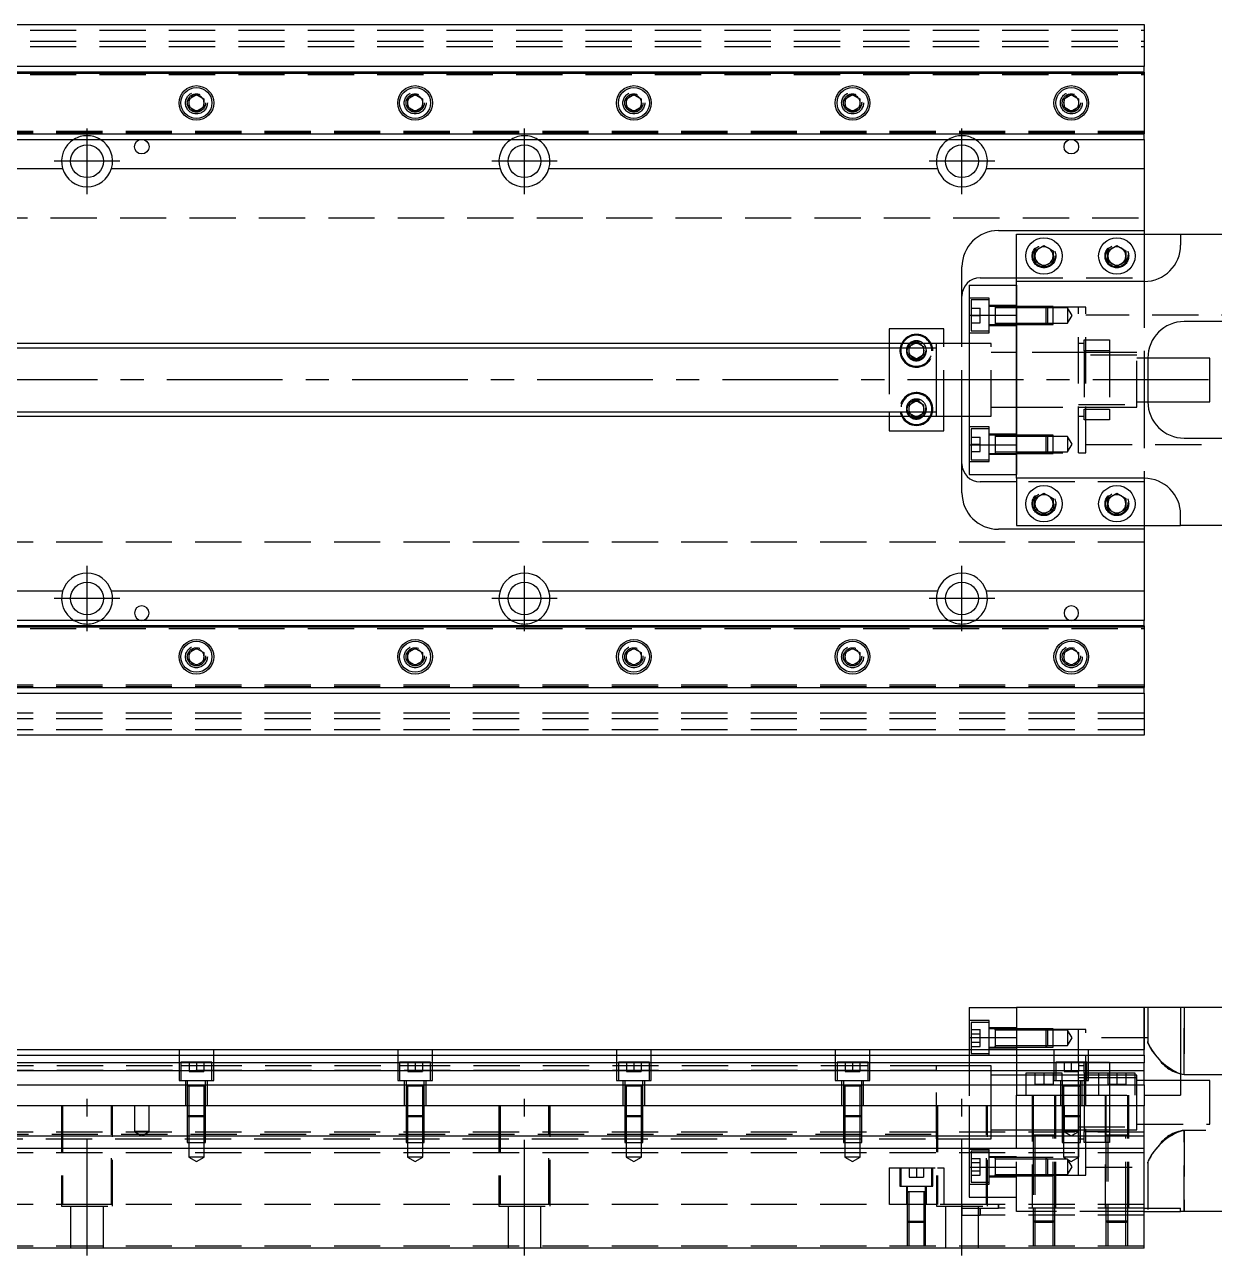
# Model space of a CAD drawing. Extents: x -20 to 1050, y -277 to 102.
# Drawn here: x 512.9 to 839.2, y -240.3 to 97.5 of the extents above; entities that cross this region are included whole.
import ezdxf

# ---------------------------------------------------------------- set-up
doc = ezdxf.new("R2010")
doc.units = 0
doc.linetypes.add('CENTER', pattern=[50.8, 31.75, -6.35, 6.35, -6.35])
doc.linetypes.add('DASHED', pattern=[19.05, 12.7, -6.35])
doc.layers.get('0').update_dxf_attribs({"linetype": 'CONTINUOUS'})
doc.layers.add('CENTER', color=1, linetype='CENTER')

msp = doc.modelspace()

# ---------------------------------------------------------------- linework, layer by layer
at = {"color": 3, "linetype": 'DASHED'}
for p, q in [((0, 96), (820, 96)), ((0, 93), (820, 93)), ((0, 91.5), (820, 91.5)), ((0, 84.2), (820, 84.2)), ((0, 83.8), (820, 83.8)), ((485, 84.204452), (820, 84.204452)), ((557.5, 76), (557.512884, 76.253488)), ((617.5, 76), (617.512884, 76.253488)), ((677.5, 76), (677.512884, 76.253488)), ((742.483582, 76.286038), (742.5, 76)), ((797.5, 76), (797.518502, 76.303588)), ((820, 68.2), (0, 68.2)), ((820, 67.8), (0, 67.8)), ((820, 67.795548), (485, 67.795548)), ((5.640312, 44.5), (820, 44.5)), ((820, 40), (820, 28)), ((789.5, 34), (789.520026, 34.346056)), ((815.477798, 34.364306), (815.5, 34)), ((785, 28), (820, 28)), ((820, 28), (820, 27)), ((785, 26), (785, 17.78342)), ((820, 27), (820, 6)), ((777.5, 22.42767), (772, 22.42767)), ((772.5, 21.92767), (772.5, 13.42767)), ((777.5, 21.92767), (772.5, 21.92767)), ((777.5, 12.92767), (777.5, 22.42767)), ((785, 20.42767), (777.5, 20.42767)), ((772.5, 19.67767), (775, 19.67767)), ((772.5, 17.67767), (775, 17.67767)), ((775, 17.67767), (775, 19.67767)), ((775, 15.67767), (775, 17.67767)), ((779.1, 20.17767), (777.5, 20.17767)), ((779.1, 20.17767), (779.095, 20.17767)), ((779.1, 20.17767), (779.1, 19.92022)), ((784.99998, 20.17767), (779.1, 20.17767)), ((779.105, 20.17767), (779.1, 20.17767)), ((779.1, 19.92022), (779.1, 15.435068)), ((784.99998, 19.77767), (779.1, 19.77767)), ((793.1, 20.17767), (785, 20.17767)), ((793.1, 20.177664), (785, 20.177664)), ((802, 20), (785, 20)), ((793.5, 19.77767), (785, 19.77767)), ((793.1, 15.17767), (793.1, 20.17767)), ((793.5, 19.77767), (793.1, 20.17767)), ((795, 20.177664), (793.10002, 20.177664)), ((793.5, 19.77767), (793.5, 15.57767)), ((795, 19.77767), (793.50002, 19.77767)), ((795, 15.177674), (795, 20.177664)), ((799, 19.77767), (795, 19.77767)), ((799, 19.77767), (799, 15.57767)), ((800.212436, 17.67767), (799, 19.77767)), ((799, 15.57767), (800.212436, 17.67767)), ((802, -20), (802, 20)), ((804, 20), (802, 20)), ((804, -20), (804, 20)), ((873, 17.75), (804, 17.75)), ((772.5, 15.67767), (775, 15.67767)), ((777.5, 15.17767), (779.1, 15.17767)), ((777.5, 14.92767), (785, 14.92767)), ((779.095, 15.17767), (779.1, 15.17767)), ((779.1, 15.57767), (784.99998, 15.57767)), ((779.1, 15.435068), (779.1, 15.17767)), ((779.1, 15.17767), (784.99998, 15.17767)), ((779.1, 15.17767), (779.105, 15.17767)), ((785, 15.57767), (793.5, 15.57767)), ((785, 15.177674), (793.1, 15.177674)), ((785, 15.17767), (793.1, 15.17767)), ((793.1, 15.17767), (793.5, 15.57767)), ((793.10002, 15.177674), (795, 15.177674)), ((793.50002, 15.57767), (795, 15.57767)), ((795, 15.57767), (799, 15.57767)), ((772, 12.92767), (777.5, 12.92767)), ((772.5, 13.42767), (777.5, 13.42767)), ((803.5, 11), (810.5, 11)), ((803.5, 8), (803.5, 11)), ((810.5, 11), (810.5, 8)), ((750, 10), (750, 8.75)), ((750, 8.75), (750, -8.75)), ((755, 8), (755.018502, 8.303588)), ((755.5, 9.1547), (756.964102, 10)), ((755.5, 8.75), (755.5, 9.1547)), ((755.5, 6.8453), (755.5, 8.75)), ((757.5, 5.690598), (755.5, 6.8453)), ((759.5, 6.8453), (757.5, 5.690598)), ((758.035898, 10), (759.5, 9.1547)), ((759.5, 9.1547), (759.5, 8.75)), ((759.5, 8.75), (759.5, 6.8453)), ((765, -10), (765, 10)), ((770, -10), (770, 10)), ((778, 10), (772, 10)), ((778, -10), (778, 10)), ((785, 7.5), (778, 7.5)), ((802.005, 7.5), (785, 7.5)), ((810.5, 7.5), (801.995, 7.5)), ((803.5, 10), (802, 10)), ((803.5, 8), (803.5, -8)), ((810.5, 8), (803.5, 8)), ((810.5, 8), (810.5, -8)), ((818, 7.5), (810.5, 7.5)), ((818, -7.5), (818, 7.5)), ((818, 6.75), (802, 6.75)), ((821, 6), (818, 6)), ((820, 6), (820, -6)), ((755.5, -6.8453), (757.5, -5.690598)), ((757.5, -5.690598), (759.5, -6.8453)), ((802, -6.75), (818, -6.75)), ((818, -6), (821, -6)), ((820, -6), (820, -27)), ((750, -8.75), (750, -10)), ((755.5, -8.75), (755.5, -6.8453)), ((755.5, -9.1547), (755.5, -8.75)), ((756.964102, -10), (755.5, -9.1547)), ((759.5, -9.1547), (758.035898, -10)), ((759.5, -6.8453), (759.5, -8.75)), ((759.5, -8.75), (759.5, -9.1547)), ((759.983582, -7.713962), (760, -8)), ((772, -10), (778, -10)), ((778, -7.5), (785, -7.5)), ((785, -7.5), (802.005, -7.5)), ((801.995, -7.5), (810.5, -7.5)), ((802, -10), (803.5, -10)), ((803.5, -8), (810.5, -8)), ((803.5, -11), (803.5, -8)), ((810.5, -7.5), (818, -7.5)), ((810.5, -8), (810.5, -11)), ((777.5, -12.92767), (772, -12.92767)), ((772.5, -13.42767), (772.5, -21.92767)), ((777.5, -13.42767), (772.5, -13.42767)), ((777.5, -22.42767), (777.5, -12.92767)), ((810.5, -11), (803.5, -11)), ((772.5, -15.67767), (775, -15.67767)), ((775, -17.67767), (775, -15.67767)), ((785, -14.92767), (777.5, -14.92767)), ((779.1, -15.17767), (777.5, -15.17767)), ((779.1, -15.17767), (779.095, -15.17767)), ((779.1, -15.17767), (779.1, -15.435118)), ((779.105, -15.17767), (779.1, -15.17767)), ((784.99998, -15.17767), (779.1, -15.17767)), ((779.1, -15.435118), (779.1, -19.920272)), ((784.99998, -15.57767), (779.1, -15.57767)), ((793.1, -15.17767), (785, -15.17767)), ((793.1, -15.177674), (785, -15.177674)), ((793.5, -15.57767), (785, -15.57767)), ((793.1, -20.17767), (793.1, -15.17767)), ((793.5, -15.57767), (793.1, -15.17767)), ((795, -15.177674), (793.10002, -15.177674)), ((793.5, -15.57767), (793.5, -19.77767)), ((795, -15.57767), (793.50002, -15.57767)), ((795, -20.177664), (795, -15.177674)), ((799, -15.57767), (795, -15.57767)), ((799, -15.57767), (799, -19.77767)), ((800.212436, -17.67767), (799, -15.57767)), ((772.5, -17.67767), (775, -17.67767)), ((772.5, -19.67767), (775, -19.67767)), ((775, -19.67767), (775, -17.67767)), ((777.5, -20.17767), (779.1, -20.17767)), ((779.095, -20.17767), (779.1, -20.17767)), ((779.1, -19.77767), (784.99998, -19.77767)), ((779.1, -19.920272), (779.1, -20.17767)), ((779.1, -20.17767), (779.105, -20.17767)), ((779.1, -20.17767), (784.99998, -20.17767)), ((785, -17.78342), (785, -26)), ((785, -19.77767), (793.5, -19.77767)), ((785, -20), (802, -20)), ((785, -20.177664), (793.1, -20.177664)), ((785, -20.17767), (793.1, -20.17767)), ((793.1, -20.17767), (793.5, -19.77767)), ((793.10002, -20.177664), (795, -20.177664)), ((793.50002, -19.77767), (795, -19.77767)), ((795, -19.77767), (799, -19.77767)), ((799, -19.77767), (800.212436, -17.67767)), ((802, -20), (804, -20)), ((804, -17.75), (873, -17.75)), ((772, -22.42767), (777.5, -22.42767)), ((772.5, -21.92767), (777.5, -21.92767)), ((777.5, -20.42767), (785, -20.42767)), ((820, -27), (820, -28)), ((820, -28), (785, -28)), ((820, -28), (820, -40)), ((789.5, -34), (789.520026, -33.653944)), ((815.477798, -33.635694), (815.5, -34)), ((820, -44.5), (5.640312, -44.5)), ((0, -67.8), (820, -67.8)), ((0, -68.2), (820, -68.2)), ((485, -67.795548), (820, -67.795548)), ((562.483582, -75.713962), (562.5, -76)), ((622.483582, -75.713962), (622.5, -76)), ((682.483582, -75.713962), (682.5, -76)), ((742.483582, -75.713962), (742.5, -76)), ((802.483582, -75.713962), (802.5, -76)), ((820, -83.8), (0, -83.8)), ((820, -84.2), (0, -84.2)), ((820, -84.204452), (485, -84.204452)), ((820, -91.5), (0, -91.5)), ((820, -93), (0, -93)), ((820, -96), (0, -96)), ((820, -172.27), (820, -183.77)), ((821, -172.27), (821, -181.564836)), ((831, -190.584786), (831, -172.27)), ((831, -172.27), (831, -190.584786)), ((777.5, -175.84233), (772, -175.84233)), ((772.5, -176.34233), (772.5, -180.59233)), ((777.5, -176.34233), (772.5, -176.34233)), ((772.5, -178.28293), (775, -178.28293)), ((775, -179.43763), (775, -178.28293)), ((777.5, -180.59233), (777.5, -175.84233)), ((785, -177.84233), (777.5, -177.84233)), ((779.1, -178.09233), (777.5, -178.09233)), ((779.1, -178.09233), (779.095, -178.09233)), ((779.1, -178.092326), (779.1, -178.49233)), ((779.1, -178.09233), (779.1, -178.34978)), ((779.1, -178.349798), (779.1, -178.09233)), ((784.99998, -178.09233), (779.1, -178.09233)), ((779.105, -178.09233), (779.1, -178.09233)), ((779.1, -178.34978), (779.1, -180.59233)), ((784.99998, -178.49233), (779.1, -178.49233)), ((793.1, -178.09233), (785, -178.09233)), ((793.100006, -178.092336), (785, -178.092336)), ((793.27767, -178.27), (785, -178.27)), ((793.5, -178.49233), (785, -178.49233)), ((793.1, -180.59233), (793.1, -178.09233)), ((793.5, -178.49233), (793.1, -178.09233)), ((795, -178.092336), (793.10002, -178.092336)), ((795, -178.27), (793.27767, -178.27)), ((793.5, -178.49233), (793.5, -182.69233)), ((795, -178.49233), (793.50002, -178.49233)), ((795, -183.092326), (795, -178.092336)), ((802, -178.27), (795, -178.27)), ((799, -178.49233), (795, -178.49233)), ((799, -178.49233), (799, -182.69233)), ((800.212436, -180.59233), (799, -178.49233)), ((802, -187.27), (802, -178.27)), ((804, -178.27), (802, -178.27)), ((804, -198.27), (804, -178.27)), ((772.5, -179.43763), (775, -179.43763)), ((772.5, -180.59233), (772.5, -183.77)), ((772.5, -181.747032), (775, -181.747032)), ((775, -181.747032), (775, -179.43763)), ((775, -182.901732), (775, -181.747032)), ((777.5, -185.34233), (777.5, -180.59233)), ((779.1, -180.450286), (779.1, -180.734376)), ((779.1, -180.59233), (779.1, -182.834932)), ((793.1, -183.09233), (793.1, -180.59233)), ((799, -182.69233), (800.212436, -180.59233)), ((821, -180.52), (804, -180.52)), ((821, -181.564836), (821.03624, -181.894956)), ((821.02814, -181.853354), (821, -181.564836)), ((821.119076, -182.200348), (821.02814, -181.853354)), ((555.25, -183.77), (555.25, -192.27)), ((564.75, -192.27), (564.75, -183.77)), ((615.25, -183.77), (615.25, -192.27)), ((624.75, -192.27), (624.75, -183.77)), ((675.25, -183.77), (675.25, -192.27)), ((684.75, -192.27), (684.75, -183.77)), ((735.25, -183.77), (735.25, -192.27)), ((744.75, -192.27), (744.75, -183.77)), ((772, -183.77), (772, -199.27)), ((772, -185.34233), (777.5, -185.34233)), ((772.5, -182.901732), (775, -182.901732)), ((772.5, -183.77), (772.5, -184.84233)), ((772.5, -184.84233), (777.5, -184.84233)), ((777.5, -183.09233), (779.105, -183.09233)), ((777.5, -183.34233), (785, -183.34233)), ((779.095, -183.09233), (784.99998, -183.09233)), ((779.1, -182.69233), (779.1, -183.092336)), ((779.1, -182.69233), (784.99998, -182.69233)), ((779.1, -183.09233), (779.1, -182.834882)), ((779.1, -183.09233), (779.1, -182.834882)), ((779.1, -182.834932), (779.1, -183.09233)), ((779.1, -182.834932), (779.1, -183.09233)), ((785, -182.69233), (793.5, -182.69233)), ((785, -183.092326), (793.100006, -183.092326)), ((785, -183.09233), (793.1, -183.09233)), ((785, -183.77), (785, -196.27)), ((793.1, -183.09233), (793.5, -182.69233)), ((793.10002, -183.092326), (795, -183.092326)), ((793.50002, -182.69233), (795, -182.69233)), ((795, -182.69233), (799, -182.69233)), ((795.25, -183.77), (795.25, -192.27)), ((804.75, -192.27), (804.75, -183.77)), ((763, -188.27), (484.5, -188.27)), ((564.25, -187.27), (555.75, -187.27)), ((555.75, -187.27), (555.75, -192.27)), ((564.25, -188.27), (555.75, -188.27)), ((558, -187.27), (558, -189.77)), ((560, -187.27), (560, -189.77)), ((562, -187.27), (562, -189.77)), ((564.25, -192.27), (564.25, -187.27)), ((624.25, -187.27), (615.75, -187.27)), ((615.75, -187.27), (615.75, -192.27)), ((624.25, -188.27), (615.75, -188.27)), ((618, -187.27), (618, -189.77)), ((620, -187.27), (620, -189.77)), ((622, -187.27), (622, -189.77)), ((624.25, -192.27), (624.25, -187.27)), ((684.25, -187.27), (675.75, -187.27)), ((675.75, -187.27), (675.75, -192.27)), ((684.25, -188.27), (675.75, -188.27)), ((678, -187.27), (678, -189.77)), ((680, -187.27), (680, -189.77)), ((682, -187.27), (682, -189.77)), ((684.25, -192.27), (684.25, -187.27)), ((744.25, -187.27), (735.75, -187.27)), ((735.75, -187.27), (735.75, -192.27)), ((744.25, -188.27), (735.75, -188.27)), ((738, -187.27), (738, -189.77)), ((740, -187.27), (740, -189.77)), ((742, -187.27), (742, -189.77)), ((744.25, -192.27), (744.25, -187.27)), ((763, -188.27), (762.995, -188.27)), ((763, -188.270502), (763, -188.27)), ((772, -188.27), (763, -188.27)), ((763.005, -188.27), (763, -188.27)), ((763, -208.27), (763, -188.270502)), ((778, -188.27), (772, -188.27)), ((778, -198.27), (778, -188.27)), ((778, -198.27), (778, -188.27)), ((804.25, -187.27), (795.75, -187.27)), ((795.75, -187.27), (795.75, -192.27)), ((798, -187.27), (798, -189.77)), ((800, -187.27), (800, -189.77)), ((802, -187.27), (802, -189.77)), ((803.5, -188.27), (802, -188.27)), ((803.5, -190.27), (803.5, -187.27)), ((804.25, -187.27), (810.5, -187.27)), ((804.25, -192.27), (804.25, -187.27)), ((810.5, -187.27), (810.5, -190.27)), ((763, -189.52), (25, -189.52)), ((555.25, -192.27), (564.75, -192.27)), ((557, -192.27), (557, -199.27)), ((557.5, -192.27), (557.5, -193.87)), ((558, -189.77), (560, -189.77)), ((560, -189.77), (562, -189.77)), ((562.5, -193.87), (562.5, -192.27)), ((563, -199.27), (563, -192.27)), ((615.25, -192.27), (624.75, -192.27)), ((617, -192.27), (617, -199.27)), ((617.5, -192.27), (617.5, -193.87)), ((618, -189.77), (620, -189.77)), ((620, -189.77), (622, -189.77)), ((622.5, -193.87), (622.5, -192.27)), ((623, -199.27), (623, -192.27)), ((675.25, -192.27), (684.75, -192.27)), ((677, -192.27), (677, -199.27)), ((677.5, -192.27), (677.5, -193.87)), ((678, -189.77), (680, -189.77)), ((680, -189.77), (682, -189.77)), ((682.5, -193.87), (682.5, -192.27)), ((683, -199.27), (683, -192.27)), ((735.25, -192.27), (744.75, -192.27)), ((737, -192.27), (737, -199.27)), ((737.5, -192.27), (737.5, -193.87)), ((738, -189.77), (740, -189.77)), ((740, -189.77), (742, -189.77)), ((742.5, -193.87), (742.5, -192.27)), ((743, -199.27), (743, -192.27)), ((785, -190.77), (778, -190.77)), ((787.5, -190.77), (785, -190.77)), ((795.75, -190.27), (787.5, -190.27)), ((787.5, -190.27), (787.5, -196.27)), ((795.75, -190.77), (787.5, -190.77)), ((790, -190.27), (790, -193.27)), ((792.5, -190.27), (792.5, -193.27)), ((795, -190.27), (795, -193.27)), ((795.25, -192.27), (804.75, -192.27)), ((797.5, -190.27), (795.75, -190.27)), ((797.5, -190.77), (795.75, -190.77)), ((797, -192.27), (797, -199.27)), ((797.5, -192.27), (797.5, -190.27)), ((802, -190.77), (797.5, -190.77)), ((797.5, -192.27), (797.5, -193.87)), ((798, -189.77), (800, -189.77)), ((800, -189.77), (802, -189.77)), ((802, -190.77), (801.995, -190.77)), ((802, -192.27), (802, -189.77)), ((802.005, -190.77), (802, -190.77)), ((803.5, -190.77), (802, -190.77)), ((803.5, -191.52), (802, -191.52)), ((802, -193.868864), (802, -192.27)), ((802.5, -193.87), (802.5, -192.27)), ((803, -199.27), (803, -192.27)), ((803.5, -190.27), (803.5, -192.27)), ((804.25, -190.27), (803.5, -190.27)), ((804.25, -190.77), (803.5, -190.77)), ((804.25, -191.52), (803.5, -191.52)), ((803.5, -192.27), (803.5, -196.27)), ((807.5, -190.27), (804.25, -190.27)), ((807.5, -190.77), (804.25, -190.77)), ((807.5, -191.52), (804.25, -191.52)), ((817.5, -190.27), (807.5, -190.27)), ((807.5, -190.27), (807.5, -196.27)), ((810.5, -190.77), (807.5, -190.77)), ((810.5, -191.52), (807.5, -191.52)), ((810, -190.27), (810, -193.27)), ((810.5, -190.27), (810.5, -196.27)), ((817.5, -190.77), (810.5, -190.77)), ((817.5, -191.52), (810.5, -191.52)), ((812.5, -190.27), (812.5, -193.27)), ((815, -190.27), (815, -193.27)), ((817.5, -196.27), (817.5, -190.27)), ((818, -190.77), (817.5, -190.77)), ((818, -191.52), (817.5, -191.52)), ((818, -196.27), (818, -190.77)), ((820, -192.27), (818, -192.27)), ((830, -192.27), (820, -192.27)), ((829.999944, -190.481278), (831, -190.584786)), ((838, -192.27), (830, -192.27)), ((831, -190.584786), (856, -190.584786)), ((838, -198.27), (838, -192.27)), ((557.5, -193.865), (557.5, -193.87)), ((557.757468, -193.87), (557.5, -193.87)), ((557.5, -193.87), (557.5, -199.26998)), ((557.5, -193.87), (557.5, -193.875)), ((562.242552, -193.87), (557.757468, -193.87)), ((557.9, -193.87), (557.9, -199.26998)), ((562.1, -199.26998), (562.1, -193.87)), ((562.5, -193.87), (562.242552, -193.87)), ((562.5, -193.87), (562.5, -193.865)), ((562.5, -199.26998), (562.5, -193.87)), ((562.5, -193.875), (562.5, -193.87)), ((617.5, -193.865), (617.5, -193.87)), ((617.757468, -193.87), (617.5, -193.87)), ((617.5, -193.87), (617.5, -199.26998)), ((617.5, -193.87), (617.5, -193.875)), ((622.242552, -193.87), (617.757468, -193.87)), ((617.9, -193.87), (617.9, -199.26998)), ((622.1, -199.26998), (622.1, -193.87)), ((622.5, -193.87), (622.242552, -193.87)), ((622.5, -193.87), (622.5, -193.865)), ((622.5, -199.26998), (622.5, -193.87)), ((622.5, -193.875), (622.5, -193.87)), ((677.5, -193.865), (677.5, -193.87)), ((677.757468, -193.87), (677.5, -193.87)), ((677.5, -193.87), (677.5, -199.26998)), ((677.5, -193.87), (677.5, -193.875)), ((682.242552, -193.87), (677.757468, -193.87)), ((677.9, -193.87), (677.9, -199.26998)), ((682.1, -199.26998), (682.1, -193.87)), ((682.5, -193.87), (682.242552, -193.87)), ((682.5, -193.87), (682.5, -193.865)), ((682.5, -199.26998), (682.5, -193.87)), ((682.5, -193.875), (682.5, -193.87)), ((737.5, -193.865), (737.5, -193.87)), ((737.757468, -193.87), (737.5, -193.87)), ((737.5, -193.87), (737.5, -199.26998)), ((737.5, -193.87), (737.5, -193.875)), ((742.242552, -193.87), (737.757468, -193.87)), ((737.9, -193.87), (737.9, -199.26998)), ((742.1, -199.26998), (742.1, -193.87)), ((742.5, -193.87), (742.242552, -193.87)), ((742.5, -193.87), (742.5, -193.865)), ((742.5, -199.26998), (742.5, -193.87)), ((742.5, -193.875), (742.5, -193.87)), ((790, -193.27), (792.5, -193.27)), ((792.5, -193.27), (795, -193.27)), ((797.5, -193.865), (797.5, -193.87)), ((797.5, -193.87), (797.757448, -193.87)), ((797.757468, -193.87), (797.5, -193.87)), ((797.5, -193.87), (797.5, -199.26998)), ((797.5, -193.87), (797.5, -193.875)), ((802.242552, -193.87), (797.757468, -193.87)), ((797.9, -193.87), (797.9, -199.26998)), ((802, -196.27), (802, -193.868864)), ((802.1, -199.26998), (802.1, -193.87)), ((802.5, -193.87), (802.242552, -193.87)), ((802.242602, -193.87), (802.5, -193.87)), ((802.5, -193.87), (802.5, -193.865)), ((802.5, -199.26998), (802.5, -193.87)), ((802.5, -193.875), (802.5, -193.87)), ((810, -193.27), (812.5, -193.27)), ((812.5, -193.27), (815, -193.27)), ((523, -199.27), (523, -226.77)), ((523.291796, -199.27), (523.291796, -226.27)), ((536.708204, -226.27), (536.708204, -199.27)), ((537, -226.77), (537, -199.27)), ((543, -199.27), (543, -206.27)), ((547, -206.27), (547, -199.27)), ((557.5, -199.27), (557.5, -201.87)), ((557.500006, -199.27), (557.500006, -201.870006)), ((557.9, -199.27), (557.9, -202.27)), ((562.1, -202.27), (562.1, -199.27)), ((562.499994, -201.870006), (562.499994, -199.27)), ((562.5, -201.87), (562.5, -199.27)), ((617.5, -199.27), (617.5, -201.87)), ((617.500006, -199.27), (617.500006, -201.870006)), ((617.9, -199.27), (617.9, -202.27)), ((622.1, -202.27), (622.1, -199.27)), ((622.499994, -201.870006), (622.499994, -199.27)), ((622.5, -201.87), (622.5, -199.27)), ((643, -199.27), (643, -226.77)), ((643.291796, -199.27), (643.291796, -226.27)), ((656.708204, -226.27), (656.708204, -199.27)), ((657, -226.77), (657, -199.27)), ((677.5, -199.27), (677.5, -201.87)), ((677.500006, -199.27), (677.500006, -201.870006)), ((677.9, -199.27), (677.9, -202.27)), ((682.1, -202.27), (682.1, -199.27)), ((682.499994, -201.870006), (682.499994, -199.27)), ((682.5, -201.87), (682.5, -199.27)), ((737.5, -199.27), (737.5, -201.87)), ((737.500006, -199.27), (737.500006, -201.870006)), ((737.9, -199.27), (737.9, -202.27)), ((742.1, -202.27), (742.1, -199.27)), ((742.499994, -201.870006), (742.499994, -199.27)), ((742.5, -201.87), (742.5, -199.27)), ((763, -199.27), (763, -226.77)), ((763.291796, -199.27), (763.291796, -226.27)), ((772, -199.27), (772, -207.57)), ((776.708204, -226.27), (776.708204, -199.27)), ((777, -226.77), (777, -199.27)), ((778, -208.27), (778, -198.27)), ((778, -208.27), (778, -198.27)), ((785, -199.27), (785, -196.27)), ((785, -196.27), (797.5, -196.27)), ((785, -207.57), (785, -199.27)), ((789.25, -196.27), (789.25, -227.27)), ((789.5, -196.27), (789.5, -199.27)), ((789.5, -199.27), (789.5, -207.27)), ((795.5, -207.275), (795.5, -196.27)), ((795.75, -227.27), (795.75, -196.27)), ((797.5, -196.27), (797.9, -196.27)), ((797.5, -199.27), (797.5, -201.87)), ((797.500006, -199.27), (797.500006, -201.870006)), ((797.9, -196.27), (802.1, -196.27)), ((797.9, -199.27), (797.9, -202.27)), ((798, -199.27), (798, -206.27)), ((802, -198.27), (802, -196.27)), ((802, -199.27), (802, -198.27)), ((802, -206.27), (802, -199.27)), ((802.1, -196.27), (802.5, -196.27)), ((802.1, -202.27), (802.1, -199.27)), ((802.499994, -201.870006), (802.499994, -199.27)), ((802.5, -196.27), (820, -196.27)), ((802.5, -201.87), (802.5, -199.27)), ((803.5, -196.27), (803.5, -206.27)), ((804, -218.27), (804, -198.27)), ((809.25, -196.27), (809.25, -227.27)), ((809.5, -196.27), (809.5, -207.275)), ((810.5, -196.27), (810.5, -206.27)), ((815.5, -207.275), (815.5, -196.27)), ((815.75, -227.27), (815.75, -196.27)), ((818, -198.27), (818, -196.27)), ((818, -205.77), (818, -198.27)), ((838, -204.27), (838, -198.27)), ((557.5, -201.87), (562.5, -201.87)), ((557.5, -201.87), (557.9, -202.27)), ((557.500006, -201.87002), (557.500006, -207.57)), ((562.1, -202.27), (557.9, -202.27)), ((557.9, -202.27002), (557.9, -209.27)), ((562.1, -202.27), (562.5, -201.87)), ((562.1, -209.27), (562.1, -202.27002)), ((562.499994, -207.57), (562.499994, -201.87002)), ((617.5, -201.87), (622.5, -201.87)), ((617.5, -201.87), (617.9, -202.27)), ((617.500006, -201.87002), (617.500006, -207.57)), ((622.1, -202.27), (617.9, -202.27)), ((617.9, -202.27002), (617.9, -209.27)), ((622.1, -202.27), (622.5, -201.87)), ((622.1, -209.27), (622.1, -202.27002)), ((622.499994, -207.57), (622.499994, -201.87002)), ((677.5, -201.87), (682.5, -201.87)), ((677.5, -201.87), (677.9, -202.27)), ((677.500006, -201.87002), (677.500006, -207.57)), ((682.1, -202.27), (677.9, -202.27)), ((677.9, -202.27002), (677.9, -209.27)), ((682.1, -202.27), (682.5, -201.87)), ((682.1, -209.27), (682.1, -202.27002)), ((682.499994, -207.57), (682.499994, -201.87002)), ((737.5, -201.87), (742.5, -201.87)), ((737.5, -201.87), (737.9, -202.27)), ((737.500006, -201.87002), (737.500006, -207.57)), ((742.1, -202.27), (737.9, -202.27)), ((737.9, -202.27002), (737.9, -209.27)), ((742.1, -202.27), (742.5, -201.87)), ((742.1, -209.27), (742.1, -202.27002)), ((742.499994, -207.57), (742.499994, -201.87002)), ((797.5, -201.87), (802.5, -201.87)), ((797.5, -201.87), (797.9, -202.27)), ((797.500006, -201.87002), (797.500006, -207.57)), ((802.1, -202.27), (797.9, -202.27)), ((797.9, -202.27002), (797.9, -209.27)), ((802.1, -202.27), (802.5, -201.87)), ((802.1, -209.27), (802.1, -202.27002)), ((802.499994, -207.57), (802.499994, -201.87002)), ((778, -205.77), (785, -205.77)), ((785, -205.77), (789.5, -205.77)), ((789.5, -205.77), (802.005, -205.77)), ((801.995, -205.77), (810.5, -205.77)), ((802, -205.02), (818, -205.02)), ((802.005, -205.77), (810.5, -205.77)), ((810.5, -205.77), (818, -205.77)), ((818, -204.27), (838, -204.27)), ((830.616488, -205.970578), (831, -205.955214)), ((856, -205.955214), (831, -205.955214)), ((831, -228.27), (831, -205.955214)), ((831, -205.955214), (831, -228.27)), ((820, -206.42), (0, -206.42)), ((25, -207.02), (763, -207.02)), ((442.499994, -208.27), (763.005, -208.27)), ((547, -206.27), (543, -206.27)), ((543, -206.27), (545, -207.4247)), ((545, -207.4247), (547, -206.27)), ((557.500006, -207.57), (557.500006, -209.27)), ((557.500006, -208.27), (562.499994, -208.27)), ((557.500006, -209.27), (562.499994, -209.27)), ((557.9, -209.27), (557.9, -213.27)), ((562.1, -213.27), (562.1, -209.27)), ((562.499994, -209.27), (562.499994, -207.57)), ((617.500006, -207.57), (617.500006, -209.27)), ((617.500006, -208.27), (622.499994, -208.27)), ((617.500006, -209.27), (622.499994, -209.27)), ((617.9, -209.27), (617.9, -213.27)), ((622.1, -213.27), (622.1, -209.27)), ((622.499994, -209.27), (622.499994, -207.57)), ((677.500006, -207.57), (677.500006, -209.27)), ((677.500006, -208.27), (682.499994, -208.27)), ((677.500006, -209.27), (682.499994, -209.27)), ((677.9, -209.27), (677.9, -213.27)), ((682.1, -213.27), (682.1, -209.27)), ((682.499994, -209.27), (682.499994, -207.57)), ((737.500006, -207.57), (737.500006, -209.27)), ((737.500006, -208.27), (742.499994, -208.27)), ((737.500006, -209.27), (742.499994, -209.27)), ((737.9, -209.27), (737.9, -213.27)), ((742.1, -213.27), (742.1, -209.27)), ((742.499994, -209.27), (742.499994, -207.57)), ((762.995, -208.27), (763.291796, -208.27)), ((763.291796, -208.27), (772, -208.27)), ((772, -207.57), (772, -210.97)), ((772, -208.27), (778, -208.27)), ((785, -210.97), (785, -207.57)), ((789.5, -207.265), (789.5, -207.27)), ((789.849602, -207.27), (789.5, -207.27)), ((789.5, -207.27), (789.5, -207.57)), ((789.5, -207.27), (789.5, -207.275)), ((789.5, -207.57), (789.5, -210.97)), ((795.15035, -207.27), (789.849602, -207.27)), ((790, -207.27), (790, -207.57)), ((790, -207.57), (790, -210.97)), ((795, -227.26998), (795, -207.27)), ((795.5, -207.27), (795.15035, -207.27)), ((795.5, -227.26998), (795.5, -207.265)), ((797.500006, -207.57), (797.500006, -209.27)), ((797.500006, -209.27), (802.499994, -209.27)), ((797.9, -209.27), (797.9, -213.27)), ((802, -206.27), (798, -206.27)), ((798, -206.27), (800, -207.4247)), ((800, -207.4247), (802, -206.27)), ((802, -218.27), (802, -206.27)), ((802, -208.27), (803.5, -208.27)), ((802.1, -213.27), (802.1, -209.27)), ((802.499994, -209.27), (802.499994, -207.57)), ((803.5, -206.27), (810.5, -206.27)), ((803.5, -209.27), (803.5, -206.27)), ((810.5, -209.27), (803.5, -209.27)), ((809.5, -207.265), (809.5, -227.26998)), ((809.5, -207.27), (809.84965, -207.27)), ((809.849602, -207.27), (809.5, -207.27)), ((815.15035, -207.27), (809.849602, -207.27)), ((810, -207.27), (810, -227.26998)), ((810.5, -206.27), (810.5, -209.27)), ((815, -227.26998), (815, -207.27)), ((815.150204, -207.27), (815.5, -207.27)), ((815.5, -207.27), (815.15035, -207.27)), ((815.5, -227.26998), (815.5, -207.265)), ((820, -212.12), (0, -212.12)), ((772, -210.97), (772, -216.05342)), ((777.5, -211.19767), (772, -211.19767)), ((772.5, -211.69767), (772.5, -215.94767)), ((777.5, -211.69767), (772.5, -211.69767)), ((777.5, -215.94767), (777.5, -211.19767)), ((785, -227.27), (785, -210.97)), ((789.5, -210.97), (789.5, -227.26998)), ((790, -210.97), (790, -227.26998)), ((562.1, -213.27), (557.9, -213.27)), ((557.9, -213.27), (560, -214.482436)), ((560, -214.482436), (562.1, -213.27)), ((622.1, -213.27), (617.9, -213.27)), ((617.9, -213.27), (620, -214.482436)), ((620, -214.482436), (622.1, -213.27)), ((682.1, -213.27), (677.9, -213.27)), ((677.9, -213.27), (680, -214.482436)), ((680, -214.482436), (682.1, -213.27)), ((742.1, -213.27), (737.9, -213.27)), ((737.9, -213.27), (740, -214.482436)), ((740, -214.482436), (742.1, -213.27)), ((772, -216.05342), (772, -224.27)), ((772, -216.05342), (776.708204, -216.05342)), ((772.5, -213.638268), (775, -213.638268)), ((772.5, -214.792968), (775, -214.792968)), ((772.5, -215.94767), (772.5, -220.19767)), ((775, -214.792968), (775, -213.638268)), ((775, -217.10237), (775, -214.792968)), ((776.708204, -216.05342), (785, -216.05342)), ((785, -213.19767), (777.5, -213.19767)), ((779.105, -213.44767), (777.5, -213.44767)), ((777.5, -220.69767), (777.5, -215.94767)), ((784.99998, -213.44767), (779.095, -213.44767)), ((779.1, -213.447664), (779.1, -213.448522)), ((779.1, -213.44767), (779.1, -213.705118)), ((779.1, -213.705136), (779.1, -213.44767)), ((779.1, -213.705118), (779.1, -215.94767)), ((784.99998, -213.84767), (779.1, -213.84767)), ((779.1, -215.797638), (779.1, -216.07851)), ((779.1, -215.94767), (779.1, -217.714664)), ((789.5, -213.44767), (785, -213.44767)), ((789.5, -213.447674), (785, -213.447674)), ((789.5, -213.84767), (785, -213.84767)), ((790, -213.44767), (789.5, -213.44767)), ((790, -213.447674), (789.5, -213.447674)), ((790, -213.84767), (789.5, -213.84767)), ((793.1, -213.44767), (790, -213.44767)), ((793.100006, -213.447674), (790, -213.447674)), ((793.5, -213.84767), (790, -213.84767)), ((793.1, -215.94767), (793.1, -213.44767)), ((793.5, -213.84767), (793.1, -213.44767)), ((793.1, -218.44767), (793.1, -215.94767)), ((795, -213.447674), (793.10002, -213.447674)), ((793.5, -213.84767), (793.5, -215.94767)), ((793.5, -215.94767), (793.5, -218.04767)), ((795, -213.84767), (793.50002, -213.84767)), ((799, -213.84767), (795, -213.84767)), ((802.1, -213.27), (797.9, -213.27)), ((797.9, -213.27), (800, -214.482436)), ((799, -213.84767), (799, -218.04767)), ((800.212436, -215.94767), (799, -213.84767)), ((799, -218.04767), (800.212436, -215.94767)), ((800, -214.482436), (802.1, -213.27)), ((804, -216.02), (821, -216.02)), ((821, -214.975164), (821.03624, -214.645044)), ((821.02814, -214.686646), (821, -214.975164)), ((821, -214.975164), (821, -228.27)), ((821.119076, -214.339652), (821.02814, -214.686646)), ((750, -216.27), (750, -226.27)), ((750, -216.27), (763.291796, -216.27)), ((753, -216.27), (753, -221.27)), ((753.25, -216.27), (753.25, -221.27)), ((755.5, -216.27), (755.5, -218.77)), ((755.5, -218.77), (757.5, -218.77)), ((757.5, -216.27), (757.5, -218.77)), ((757.5, -218.77), (759.5, -218.77)), ((759.5, -216.27), (759.5, -218.77)), ((761.75, -221.27), (761.75, -216.27)), ((762, -221.27), (762, -216.27)), ((763.291796, -216.27), (765, -216.27)), ((765, -216.27), (765, -226.27)), ((772.5, -217.10237), (775, -217.10237)), ((772.5, -218.25707), (775, -218.25707)), ((775, -218.25707), (775, -217.10237)), ((777.5, -218.44767), (779.105, -218.44767)), ((777.5, -218.69767), (785, -218.69767)), ((779.095, -218.44767), (784.99998, -218.44767)), ((779.1, -217.714664), (779.1, -218.190272)), ((779.1, -217.714666), (779.1, -218.447674)), ((779.1, -218.04767), (784.99998, -218.04767)), ((779.1, -218.44767), (779.1, -218.19022)), ((779.1, -218.190272), (779.1, -218.44767)), ((785, -218.04767), (789.5, -218.04767)), ((785, -218.27), (789.5, -218.27)), ((785, -218.447664), (789.5, -218.447664)), ((785, -218.44767), (789.5, -218.44767)), ((789.5, -218.04767), (790, -218.04767)), ((789.5, -218.27), (790, -218.27)), ((789.5, -218.447664), (790, -218.447664)), ((789.5, -218.44767), (790, -218.44767)), ((790, -218.04767), (793.5, -218.04767)), ((790, -218.27), (793.27767, -218.27)), ((790, -218.447664), (793.100006, -218.447664)), ((790, -218.44767), (793.1, -218.44767)), ((793.1, -218.44767), (793.5, -218.04767)), ((793.10002, -218.447664), (795, -218.447664)), ((793.27767, -218.27), (802, -218.27)), ((793.50002, -218.04767), (795, -218.04767)), ((795, -218.04767), (799, -218.04767)), ((802, -218.27), (804, -218.27)), ((753, -221.27), (762, -221.27)), ((754.75, -221.27), (754.75, -226.27)), ((755, -221.27), (755, -222.875)), ((755, -222.865), (755, -226.26998)), ((755, -222.87), (755.257448, -222.87)), ((755.257468, -222.87), (755, -222.87)), ((759.742552, -222.87), (755.257468, -222.87)), ((755.4, -222.87), (755.4, -226.26998)), ((759.6, -226.26998), (759.6, -222.87)), ((760, -222.87), (759.742552, -222.87)), ((759.742602, -222.87), (760, -222.87)), ((760, -222.875), (760, -221.27)), ((760, -226.26998), (760, -222.865)), ((760.25, -226.27), (760.25, -221.27)), ((772, -220.69767), (777.5, -220.69767)), ((772.5, -220.19767), (777.5, -220.19767)), ((820, -226.27), (0, -226.27)), ((536.708204, -226.27), (523.291796, -226.27)), ((656.708204, -226.27), (643.291796, -226.27)), ((755, -226.27), (755, -230.87)), ((755.000006, -226.27), (755.000006, -230.870006)), ((755.4, -226.27), (755.4, -231.27)), ((759.6, -231.27), (759.6, -226.27)), ((759.999994, -230.870006), (759.999994, -226.27)), ((760, -230.87), (760, -226.27)), ((776.708204, -226.27), (763.291796, -226.27)), ((770, -226.27), (770, -227.27)), ((772, -224.27), (785, -224.27)), ((780, -227.27), (780, -226.27)), ((780, -226.27), (780, -227.27)), ((523, -226.77), (537, -226.77)), ((525.5, -226.77), (525.5, -238.27)), ((534.5, -238.27), (534.5, -226.77)), ((643, -226.77), (657, -226.77)), ((645.5, -226.77), (645.5, -238.27)), ((654.5, -238.27), (654.5, -226.77)), ((763, -226.77), (777, -226.77)), ((765.5, -226.77), (765.5, -238.27)), ((770, -227.27), (780, -227.27)), ((770, -227.27), (770, -229.27)), ((770, -229.27), (775, -229.27)), ((774.5, -238.27), (774.5, -226.77)), ((775, -229.27), (775, -227.27)), ((775, -227.27), (775, -229.27)), ((820, -229.27), (775, -229.27)), ((820, -227.27), (780, -227.27)), ((785, -228.27), (785, -227.27)), ((815, -228.27), (785, -228.27)), ((789.5, -227.27), (789.5, -230.77)), ((789.500006, -227.27), (789.500006, -230.770006)), ((790, -227.27), (790, -231.27)), ((795, -231.27), (795, -227.27)), ((795.499994, -230.770006), (795.499994, -227.27)), ((795.5, -230.77), (795.5, -227.27)), ((809.5, -227.27), (809.5, -230.77)), ((809.500006, -227.27), (809.500006, -230.770006)), ((810, -227.27), (810, -231.27)), ((815, -231.27), (815, -227.27)), ((815.5, -228.27), (815, -228.27)), ((815.499994, -230.770006), (815.499994, -227.27)), ((815.5, -230.77), (815.5, -227.27)), ((820, -228.27), (815.5, -228.27)), ((755, -230.87), (760, -230.87)), ((755, -230.87), (755.4, -231.27)), ((755.000006, -230.87002), (755.000006, -237.77)), ((759.6, -231.27), (755.4, -231.27)), ((755.4, -231.27002), (755.4, -237.77)), ((759.6, -231.27), (760, -230.87)), ((759.6, -237.77), (759.6, -231.27002)), ((759.999994, -237.77), (759.999994, -230.87002)), ((789.5, -230.77), (795.5, -230.77)), ((789.5, -230.77), (790, -231.27)), ((789.500006, -230.77002), (789.500006, -237.77)), ((795, -231.27), (790, -231.27)), ((790, -231.27002), (790, -237.77)), ((795, -231.27), (795.5, -230.77)), ((795, -237.77), (795, -231.27002)), ((795.499994, -237.77), (795.499994, -230.77002)), ((809.5, -230.77), (815.5, -230.77)), ((809.5, -230.77), (810, -231.27)), ((809.500006, -230.77002), (809.500006, -237.77)), ((815, -231.27), (810, -231.27)), ((810, -231.27002), (810, -237.77)), ((815, -231.27), (815.5, -230.77)), ((815, -237.77), (815, -231.27002)), ((815.499994, -237.77), (815.499994, -230.77002)), ((820, -237.77), (6.499992, -237.77))]:
    msp.add_line(p, q, dxfattribs=at)
at = {"color": 7, "linetype": 'CONTINUOUS'}
for p, q in [((485, 97.5), (820, 97.5)), ((820, 97.5), (820, 86)), ((820, 86), (485, 86)), ((820, 84.460392), (485, 84.460392)), ((820, 84.460392), (820, 86)), ((820, 84.460392), (820, 67.539608)), ((558, 77.1547), (560, 78.309402)), ((560, 78.309402), (562, 77.1547)), ((618, 77.1547), (620, 78.309402)), ((620, 78.309402), (622, 77.1547)), ((678, 77.1547), (680, 78.309402)), ((680, 78.309402), (682, 77.1547)), ((738, 77.1547), (740, 78.309402)), ((740, 78.309402), (742, 77.1547)), ((798, 77.1547), (800, 78.309402)), ((800, 78.309402), (802, 77.1547)), ((558, 74.8453), (558, 77.1547)), ((560, 73.690598), (558, 74.8453)), ((562, 74.8453), (560, 73.690598)), ((562, 77.1547), (562, 74.8453)), ((618, 74.8453), (618, 77.1547)), ((620, 73.690598), (618, 74.8453)), ((622, 74.8453), (620, 73.690598)), ((622, 77.1547), (622, 74.8453)), ((678, 74.8453), (678, 77.1547)), ((680, 73.690598), (678, 74.8453)), ((682, 74.8453), (680, 73.690598)), ((682, 77.1547), (682, 74.8453)), ((738, 74.8453), (738, 77.1547)), ((740, 73.690598), (738, 74.8453)), ((742, 74.8453), (740, 73.690598)), ((742, 77.1547), (742, 74.8453)), ((798, 74.8453), (798, 77.1547)), ((800, 73.690598), (798, 74.8453)), ((802, 74.8453), (800, 73.690598)), ((802, 77.1547), (802, 74.8453)), ((485, 67.539608), (820, 67.539608)), ((485, 66), (820, 66)), ((820, 66), (820, 67.539608)), ((820, 66), (820, 58)), ((485, 58), (523.291796, 58)), ((536.708204, 58), (643.291796, 58)), ((656.708204, 58), (763.291796, 58)), ((776.708204, 58), (820, 58)), ((820, 58), (820, 41)), ((780, 41), (820, 41)), ((820, 41), (820, 40)), ((785, 27), (785, 40)), ((785, 40), (830, 40)), ((830, 40), (830, 37)), ((830, 40), (866, 40)), ((790, 35.443376), (792.5, 36.886752)), ((790, 32.556624), (790, 35.443376)), ((792.5, 36.886752), (795, 35.443376)), ((795, 35.443376), (795, 32.556624)), ((810, 35.443376), (812.5, 36.886752)), ((810, 32.556624), (810, 35.443376)), ((812.5, 36.886752), (815, 35.443376)), ((815, 35.443376), (815, 32.556624)), ((770, 10), (770, 31)), ((792.5, 31.113248), (790, 32.556624)), ((795, 32.556624), (792.5, 31.113248)), ((812.5, 31.113248), (810, 32.556624)), ((815, 32.556624), (812.5, 31.113248)), ((775, 28), (785, 28)), ((772, 26), (785, 26)), ((772, 26), (772, 17.78342)), ((785, 17.78342), (785, 27)), ((820, 27), (785, 27)), ((772, 17.78342), (785, 17.78342)), ((772, 17.78342), (772, -17.78342)), ((785, 17.78342), (785, -17.78342)), ((785, -17.78342), (785, 17.78342)), ((765, 14), (750, 14)), ((750, 14), (750, 10)), ((765, 10), (765, 14)), ((856, 16), (831, 16)), ((756.964102, 10), (757.5, 10.309402)), ((757.5, 10.309402), (758.035898, 10)), ((763, 10), (485, 10)), ((763, 10), (762.995, 10)), ((763, -10), (763, 10)), ((772, 10), (763, 10)), ((763.005, 10), (763, 10)), ((821, 6), (821, -6)), ((838, 6), (821, 6)), ((838, -6), (838, 6)), ((821, -6), (838, -6)), ((485, -10), (763, -10)), ((750, -10), (750, -14)), ((757.5, -10.309402), (756.964102, -10)), ((758.035898, -10), (757.5, -10.309402)), ((762.995, -10), (763, -10)), ((763, -10), (772, -10)), ((763, -10), (763.005, -10)), ((765, -14), (765, -10)), ((770, -31), (770, -10)), ((750, -14), (765, -14)), ((831, -16), (856, -16)), ((772, -17.78342), (785, -17.78342)), ((772, -17.78342), (772, -26)), ((785, -27), (785, -17.78342)), ((772, -26), (785, -26)), ((820, -27), (785, -27)), ((785, -27), (785, -40)), ((785, -28), (775, -28)), ((790, -32.556624), (792.5, -31.113248)), ((790, -35.443376), (790, -32.556624)), ((792.5, -31.113248), (795, -32.556624)), ((795, -32.556624), (795, -35.443376)), ((810, -32.556624), (812.5, -31.113248)), ((810, -35.443376), (810, -32.556624)), ((812.5, -31.113248), (815, -32.556624)), ((815, -32.556624), (815, -35.443376)), ((792.5, -36.886752), (790, -35.443376)), ((795, -35.443376), (792.5, -36.886752)), ((812.5, -36.886752), (810, -35.443376)), ((815, -35.443376), (812.5, -36.886752)), ((830, -40), (830, -37)), ((785, -40), (830, -40)), ((820, -40), (820, -41)), ((866, -40), (830, -40)), ((820, -41), (780, -41)), ((820, -41), (820, -58)), ((523.291796, -58), (485, -58)), ((643.291796, -58), (536.708204, -58)), ((763.291796, -58), (656.708204, -58)), ((820, -58), (776.708204, -58)), ((820, -58), (820, -66)), ((820, -66), (485, -66)), ((820, -67.539608), (485, -67.539608)), ((820, -67.539608), (820, -66)), ((820, -67.539608), (820, -84.460392)), ((558, -74.8453), (560, -73.690598)), ((560, -73.690598), (562, -74.8453)), ((618, -74.8453), (620, -73.690598)), ((620, -73.690598), (622, -74.8453)), ((678, -74.8453), (680, -73.690598)), ((680, -73.690598), (682, -74.8453)), ((738, -74.8453), (740, -73.690598)), ((740, -73.690598), (742, -74.8453)), ((798, -74.8453), (800, -73.690598)), ((800, -73.690598), (802, -74.8453)), ((558, -77.1547), (558, -74.8453)), ((560, -78.309402), (558, -77.1547)), ((562, -77.1547), (560, -78.309402)), ((562, -74.8453), (562, -77.1547)), ((618, -77.1547), (618, -74.8453)), ((620, -78.309402), (618, -77.1547)), ((622, -77.1547), (620, -78.309402)), ((622, -74.8453), (622, -77.1547)), ((678, -77.1547), (678, -74.8453)), ((680, -78.309402), (678, -77.1547)), ((682, -77.1547), (680, -78.309402)), ((682, -74.8453), (682, -77.1547)), ((738, -77.1547), (738, -74.8453)), ((740, -78.309402), (738, -77.1547)), ((742, -77.1547), (740, -78.309402)), ((742, -74.8453), (742, -77.1547)), ((798, -77.1547), (798, -74.8453)), ((800, -78.309402), (798, -77.1547)), ((802, -77.1547), (800, -78.309402)), ((802, -74.8453), (802, -77.1547)), ((485, -84.460392), (820, -84.460392)), ((485, -86), (820, -86)), ((820, -86), (820, -84.460392)), ((820, -86), (820, -97.5)), ((820, -97.5), (485, -97.5)), ((772, -172.27), (785, -172.27)), ((772, -172.27), (772, -180.48658)), ((820, -172.27), (785, -172.27)), ((785, -172.27), (785, -183.77)), ((820, -183.77), (820, -172.27)), ((830, -172.27), (820, -172.27)), ((830, -172.27), (830, -196.27)), ((866, -172.27), (830, -172.27)), ((772, -180.48658), (785, -180.48658)), ((772, -180.48658), (772, -183.77)), ((484.5, -183.77), (820, -183.77)), ((484.5, -185.309608), (820, -185.309608)), ((820, -185.309608), (820, -183.77)), ((820, -185.309608), (820, -187.39154)), ((820, -187.39154), (484.5, -187.39154)), ((820, -189.606666), (820, -187.39154)), ((820, -189.606666), (484.5, -189.606666)), ((820, -193.451934), (820, -189.606666)), ((484.5, -193.451934), (820, -193.451934)), ((820, -193.451934), (820, -199.27)), ((820, -199.27), (0, -199.27)), ((820, -196.27), (830, -196.27)), ((820, -207.57), (820, -199.27)), ((820, -207.57), (0, -207.57)), ((820, -210.97), (820, -207.57)), ((820, -210.97), (0, -210.97)), ((820, -238.27), (820, -210.97)), ((820, -227.27), (830, -227.27)), ((820, -228.27), (830, -228.27)), ((830, -228.27), (830, -227.27)), ((878, -228.27), (830, -228.27)), ((820, -238.27), (0, -238.27))]:
    msp.add_line(p, q, dxfattribs=at)
at = {"color": 3, "linetype": 'CONTINUOUS'}
for p, q in [((763, 8.75), (485, 8.75)), ((485, -8.75), (763, -8.75))]:
    msp.add_line(p, q, dxfattribs=at)
at = {"color": 7, "linetype": 'CONTINUOUS'}
for centre, radius in [((560, 76), 4.75), ((560, 76), 4.25), ((620, 76), 4.75), ((620, 76), 4.25), ((680, 76), 4.75), ((680, 76), 4.25), ((740, 76), 4.75), ((740, 76), 4.25), ((800, 76), 4.75), ((800, 76), 4.25), ((530, 60), 4.5), ((545, 64), 2), ((650, 60), 4.5), ((770, 60), 4.5), ((800, 64), 2), ((792.5, 34), 5), ((812.5, 34), 5), ((792.5, -34), 5), ((812.5, -34), 5), ((530, -60), 4.5), ((650, -60), 4.5), ((770, -60), 4.5), ((560, -76), 4.75), ((560, -76), 4.25), ((620, -76), 4.75), ((620, -76), 4.25), ((680, -76), 4.75), ((680, -76), 4.25), ((740, -76), 4.75), ((740, -76), 4.25), ((800, -76), 4.75), ((800, -76), 4.25)]:
    msp.add_circle(centre, radius, dxfattribs=at)
at = {"color": 3, "linetype": 'DASHED'}
for centre, radius in [((560, 76), 3), ((560, 76), 2.5), ((620, 76), 3), ((620, 76), 2.5), ((680, 76), 3), ((680, 76), 2.5), ((740, 76), 3), ((740, 76), 2.5), ((800, 76), 3), ((800, 76), 2.5), ((792.5, 34), 3.25), ((812.5, 34), 3.25), ((792.5, 34), 3), ((812.5, 34), 3), ((757.5, 8), 2.5), ((757.5, -8), 2.5), ((792.5, -34), 3.25), ((792.5, -34), 3), ((812.5, -34), 3.25), ((812.5, -34), 3), ((560, -76), 3), ((560, -76), 2.5), ((620, -76), 3), ((620, -76), 2.5), ((680, -76), 3), ((680, -76), 2.5), ((740, -76), 3), ((740, -76), 2.5), ((800, -76), 3), ((800, -76), 2.5)]:
    msp.add_circle(centre, radius, dxfattribs=at)
at = {"color": 7, "linetype": 'CONTINUOUS'}
for centre, radius, start, end in [((560, 76), 2.1, 102.24721, 137.75279), ((560, 76), 2.1, 77.75279, 102.24721), ((560, 76), 2.1, 42.24721, 77.75279), ((620, 76), 2.1, 102.24721, 137.75279), ((620, 76), 2.1, 77.75279, 102.24721), ((620, 76), 2.1, 42.24721, 77.75279), ((680, 76), 2.1, 102.24721, 137.75279), ((680, 76), 2.1, 77.75279, 102.24721), ((680, 76), 2.1, 42.24721, 77.75279), ((740, 76), 2.1, 102.24721, 137.75279), ((740, 76), 2.1, 77.75279, 102.24721), ((740, 76), 2.1, 42.24721, 77.75279), ((800, 76), 2.1, 102.24721, 137.75279), ((800, 76), 2.1, 77.75279, 102.24721), ((800, 76), 2.1, 42.24721, 77.75279), ((560, 76), 2.1, 162.24721, 180), ((560, 76), 2.1, 180, 197.75279), ((560, 76), 2.1, 137.75279, 162.24721), ((560, 76), 2.1, 197.75279, 222.24721), ((560, 76), 2.1, 222.24721, 257.75279), ((560, 76), 2.1, 282.24721, 317.75279), ((560, 76), 2.1, 17.75279, 42.24721), ((560, 76), 2.1, 317.75279, 342.24721), ((560, 76), 2.1, 342.24721, 17.75279), ((620, 76), 2.1, 162.24721, 180), ((620, 76), 2.1, 180, 197.75279), ((620, 76), 2.1, 137.75279, 162.24721), ((620, 76), 2.1, 197.75279, 222.24721), ((620, 76), 2.1, 222.24721, 257.75279), ((620, 76), 2.1, 282.24721, 317.75279), ((620, 76), 2.1, 17.75279, 42.24721), ((620, 76), 2.1, 317.75279, 342.24721), ((620, 76), 2.1, 342.24721, 17.75279), ((680, 76), 2.1, 162.24721, 180), ((680, 76), 2.1, 180, 197.75279), ((680, 76), 2.1, 137.75279, 162.24721), ((680, 76), 2.1, 197.75279, 222.24721), ((680, 76), 2.1, 222.24721, 257.75279), ((680, 76), 2.1, 282.24721, 317.75279), ((680, 76), 2.1, 17.75279, 42.24721), ((680, 76), 2.1, 317.75279, 342.24721), ((680, 76), 2.1, 342.24721, 17.75279), ((740, 76), 2.1, 162.24721, 180), ((740, 76), 2.1, 180, 197.75279), ((740, 76), 2.1, 137.75279, 162.24721), ((740, 76), 2.1, 197.75279, 222.24721), ((740, 76), 2.1, 222.24721, 257.75279), ((740, 76), 2.1, 282.24721, 317.75279), ((740, 76), 2.1, 17.75279, 42.24721), ((740, 76), 2.1, 317.75279, 342.24721), ((740, 76), 2.1, 342.24721, 17.75279), ((800, 76), 2.1, 162.24721, 180), ((800, 76), 2.1, 180, 197.75279), ((800, 76), 2.1, 137.75279, 162.24721), ((800, 76), 2.1, 197.75279, 222.24721), ((800, 76), 2.1, 222.24721, 257.75279), ((800, 76), 2.1, 282.24721, 317.75279), ((800, 76), 2.1, 17.75279, 42.24721), ((800, 76), 2.1, 317.75279, 342.24721), ((800, 76), 2.1, 342.24721, 17.75279), ((560, 76), 2.1, 257.75279, 282.24721), ((620, 76), 2.1, 257.75279, 282.24721), ((680, 76), 2.1, 257.75279, 282.24721), ((740, 76), 2.1, 257.75279, 282.24721), ((800, 76), 2.1, 257.75279, 282.24721), ((530, 60), 7, 121.002719, 196.60155), ((530, 60), 7, 343.39845, 58.997281), ((650, 60), 7, 121.002719, 196.60155), ((650, 60), 7, 343.39845, 58.997281), ((770, 60), 7, 121.002719, 196.60155), ((770, 60), 7, 343.39845, 58.997281), ((530, 60), 7, 196.60155, 343.39845), ((650, 60), 7, 196.60155, 343.39845), ((770, 60), 7, 196.60155, 343.39845), ((780, 31), 10, 90, 180), ((792.5, 34), 2.5, 120, 180), ((792.5, 34), 2.5, 180, 240), ((792.5, 34), 2.5, 60, 120), ((792.5, 34), 2.5, 0, 60), ((792.5, 34), 2.5, 300, 0), ((812.5, 34), 2.5, 120, 180), ((812.5, 34), 2.5, 180, 240), ((812.5, 34), 2.5, 60, 120), ((812.5, 34), 2.5, 0, 60), ((812.5, 34), 2.5, 300, 0), ((820, 37), 10, 270, 0), ((792.5, 34), 2.5, 240, 300), ((812.5, 34), 2.5, 240, 300), ((775, 23), 5, 90, 180), ((831, 6), 10, 90, 180), ((757.5, 8), 4.5, 26.3878, 153.6122), ((757.5, 8), 4.25, 28.072487, 151.927513), ((831, -6), 10, 180, 270), ((757.5, -8), 4.5, 206.3878, 333.6122), ((757.5, -8), 4.25, 208.072487, 331.927513), ((775, -23), 5, 180, 270), ((820, -37), 10, 0, 90), ((780, -31), 10, 180, 270), ((792.5, -34), 2.5, 120, 180), ((792.5, -34), 2.5, 60, 120), ((792.5, -34), 2.5, 0, 60), ((812.5, -34), 2.5, 120, 180), ((812.5, -34), 2.5, 60, 120), ((812.5, -34), 2.5, 0, 60), ((792.5, -34), 2.5, 180, 240), ((792.5, -34), 2.5, 240, 300), ((792.5, -34), 2.5, 300, 0), ((812.5, -34), 2.5, 180, 240), ((812.5, -34), 2.5, 240, 300), ((812.5, -34), 2.5, 300, 0), ((530, -60), 7, 16.60155, 163.39845), ((650, -60), 7, 16.60155, 163.39845), ((770, -60), 7, 16.60155, 163.39845), ((530, -60), 7, 163.39845, 238.997281), ((530, -60), 7, 301.002719, 16.60155), ((650, -60), 7, 163.39845, 238.997281), ((650, -60), 7, 301.002719, 16.60155), ((770, -60), 7, 163.39845, 238.997281), ((770, -60), 7, 301.002719, 16.60155), ((545, -64), 2, 90, 270), ((545, -64), 2, 270, 90), ((800, -64), 2, 90, 270), ((800, -64), 2, 270, 90), ((560, -76), 2.1, 102.24721, 137.75279), ((560, -76), 2.1, 77.75279, 102.24721), ((560, -76), 2.1, 42.24721, 77.75279), ((620, -76), 2.1, 102.24721, 137.75279), ((620, -76), 2.1, 77.75279, 102.24721), ((620, -76), 2.1, 42.24721, 77.75279), ((680, -76), 2.1, 102.24721, 137.75279), ((680, -76), 2.1, 77.75279, 102.24721), ((680, -76), 2.1, 42.24721, 77.75279), ((740, -76), 2.1, 102.24721, 137.75279), ((740, -76), 2.1, 77.75279, 102.24721), ((740, -76), 2.1, 42.24721, 77.75279), ((800, -76), 2.1, 102.24721, 137.75279), ((800, -76), 2.1, 77.75279, 102.24721), ((800, -76), 2.1, 42.24721, 77.75279), ((560, -76), 2.1, 162.24721, 180), ((560, -76), 2.1, 180, 197.75279), ((560, -76), 2.1, 137.75279, 162.24721), ((560, -76), 2.1, 197.75279, 222.24721), ((560, -76), 2.1, 222.24721, 257.75279), ((560, -76), 2.1, 282.24721, 317.75279), ((560, -76), 2.1, 17.75279, 42.24721), ((560, -76), 2.1, 317.75279, 342.24721), ((560, -76), 2.1, 342.24721, 17.75279), ((620, -76), 2.1, 162.24721, 180), ((620, -76), 2.1, 180, 197.75279), ((620, -76), 2.1, 137.75279, 162.24721), ((620, -76), 2.1, 197.75279, 222.24721), ((620, -76), 2.1, 222.24721, 257.75279), ((620, -76), 2.1, 282.24721, 317.75279), ((620, -76), 2.1, 17.75279, 42.24721), ((620, -76), 2.1, 317.75279, 342.24721), ((620, -76), 2.1, 342.24721, 17.75279), ((680, -76), 2.1, 162.24721, 180), ((680, -76), 2.1, 180, 197.75279), ((680, -76), 2.1, 137.75279, 162.24721), ((680, -76), 2.1, 197.75279, 222.24721), ((680, -76), 2.1, 222.24721, 257.75279), ((680, -76), 2.1, 282.24721, 317.75279), ((680, -76), 2.1, 17.75279, 42.24721), ((680, -76), 2.1, 317.75279, 342.24721), ((680, -76), 2.1, 342.24721, 17.75279), ((740, -76), 2.1, 162.24721, 180), ((740, -76), 2.1, 180, 197.75279), ((740, -76), 2.1, 137.75279, 162.24721), ((740, -76), 2.1, 197.75279, 222.24721), ((740, -76), 2.1, 222.24721, 257.75279), ((740, -76), 2.1, 282.24721, 317.75279), ((740, -76), 2.1, 17.75279, 42.24721), ((740, -76), 2.1, 317.75279, 342.24721), ((740, -76), 2.1, 342.24721, 17.75279), ((800, -76), 2.1, 162.24721, 180), ((800, -76), 2.1, 180, 197.75279), ((800, -76), 2.1, 137.75279, 162.24721), ((800, -76), 2.1, 197.75279, 222.24721), ((800, -76), 2.1, 222.24721, 257.75279), ((800, -76), 2.1, 282.24721, 317.75279), ((800, -76), 2.1, 17.75279, 42.24721), ((800, -76), 2.1, 317.75279, 342.24721), ((800, -76), 2.1, 342.24721, 17.75279), ((560, -76), 2.1, 257.75279, 282.24721), ((620, -76), 2.1, 257.75279, 282.24721), ((680, -76), 2.1, 257.75279, 282.24721), ((740, -76), 2.1, 257.75279, 282.24721), ((800, -76), 2.1, 257.75279, 282.24721)]:
    msp.add_arc(centre, radius, start, end, dxfattribs=at)
at = {"color": 3, "linetype": 'DASHED'}
for centre, radius, start, end in [((530, 60), 7, 58.997281, 121.002719), ((650, 60), 7, 58.997281, 121.002719), ((770, 60), 7, 58.997281, 121.002719), ((757.5, 8), 2.75, 46.658242, 133.341758), ((757.5, 8), 4.5, 170.405932, 0), ((757.5, 8), 4.5, 153.6122, 170.405932), ((757.5, 8), 4.25, 169.835751, 0), ((757.5, 8), 4.25, 151.927513, 169.835751), ((757.5, 8), 2.75, 180, 15.82662), ((757.5, 8), 2.75, 164.17338, 180), ((757.5, 8), 2.75, 133.341758, 164.17338), ((757.5, 8), 2.1, 162.24721, 180), ((757.5, 8), 2.1, 180, 197.75279), ((757.5, 8), 2.1, 159.075168, 162.24721), ((757.5, 8), 2.1, 197.75279, 222.24721), ((757.5, 8), 2.1, 137.75279, 159.075168), ((757.5, 8), 2.1, 107.75279, 137.75279), ((757.5, 8), 2.1, 102.24721, 107.75279), ((757.5, 8), 2.1, 77.75279, 102.24721), ((757.5, 8), 2.1, 72.24721, 77.75279), ((757.5, 8), 2.1, 42.24721, 72.24721), ((757.5, 8), 2.1, 20.924832, 42.24721), ((757.5, 8), 2.1, 317.75279, 342.24721), ((757.5, 8), 2.75, 15.82662, 46.658242), ((757.5, 8), 2.1, 17.75279, 20.924832), ((757.5, 8), 2.1, 342.24721, 17.75279), ((757.5, 8), 4.25, 10.164249, 28.072487), ((757.5, 8), 4.5, 9.594068, 26.3878), ((757.5, 8), 4.25, 0, 10.164249), ((757.5, 8), 4.5, 0, 9.594068), ((757.5, 8), 2.1, 222.24721, 257.75279), ((757.5, 8), 2.1, 257.75279, 282.24721), ((757.5, 8), 2.1, 282.24721, 317.75279), ((757.5, -8), 4.5, 0, 189.594068), ((757.5, -8), 4.25, 0, 190.164249), ((757.5, -8), 2.75, 344.17338, 180), ((757.5, -8), 2.1, 137.75279, 162.24721), ((757.5, -8), 2.1, 102.24721, 137.75279), ((757.5, -8), 2.1, 77.75279, 102.24721), ((757.5, -8), 2.1, 42.24721, 77.75279), ((757.5, -8), 2.1, 17.75279, 42.24721), ((757.5, -8), 4.5, 189.594068, 206.3878), ((757.5, -8), 4.25, 190.164249, 208.072487), ((757.5, -8), 2.75, 180, 195.82662), ((757.5, -8), 2.75, 195.82662, 226.658242), ((757.5, -8), 2.1, 162.24721, 180), ((757.5, -8), 2.1, 180, 197.75279), ((757.5, -8), 2.1, 197.75279, 200.924832), ((757.5, -8), 2.1, 200.924832, 222.24721), ((757.5, -8), 2.75, 226.658242, 313.341758), ((757.5, -8), 2.1, 222.24721, 252.24721), ((757.5, -8), 2.1, 252.24721, 257.75279), ((757.5, -8), 2.1, 257.75279, 282.24721), ((757.5, -8), 2.1, 282.24721, 287.75279), ((757.5, -8), 2.1, 287.75279, 317.75279), ((757.5, -8), 2.1, 317.75279, 339.075168), ((757.5, -8), 2.75, 313.341758, 344.17338), ((757.5, -8), 2.1, 339.075168, 342.24721), ((757.5, -8), 2.1, 342.24721, 17.75279), ((757.5, -8), 4.25, 331.927513, 349.835751), ((757.5, -8), 4.5, 333.6122, 350.405932), ((757.5, -8), 4.25, 349.835751, 0), ((757.5, -8), 4.5, 350.405932, 0), ((530, -60), 7, 238.997281, 301.002719), ((650, -60), 7, 238.997281, 301.002719), ((770, -60), 7, 238.997281, 301.002719), ((836.228731, -175.006729), 16.681111, 204.38938801, 248.07431935), ((832.817154, -177.070744), 12.773326, 203.67743853, 224.96555536), ((832.109519, -180.746875), 9.900279, 212.7138464, 263.56537508), ((835.406354, -220.888138), 15.667687, 107.80126013, 156.51747233), ((832.109519, -215.793125), 9.900279, 96.43462492, 147.2861536), ((832.817154, -219.469256), 12.773326, 135.03444464, 156.32256147)]:
    msp.add_arc(centre, radius, start, end, dxfattribs=at)
at = {"layer": 'CENTER', "color": 1, "linetype": 'CENTER'}
for p, q in [((530, 51), (530, 69)), ((650, 51), (650, 69)), ((770, 51), (770, 69)), ((539, 60), (521, 60)), ((659, 60), (641, 60)), ((779, 60), (761, 60)), ((888.445, 0), (-20, 0)), ((530, -69), (530, -51)), ((650, -69), (650, -51)), ((770, -69), (770, -51)), ((539, -60), (521, -60)), ((659, -60), (641, -60)), ((779, -60), (761, -60)), ((530, -240.27), (530, -197.27)), ((650, -240.27), (650, -197.27)), ((770, -240.27), (770, -197.27))]:
    msp.add_line(p, q, dxfattribs=at)

doc.saveas('drawing.dxf')
